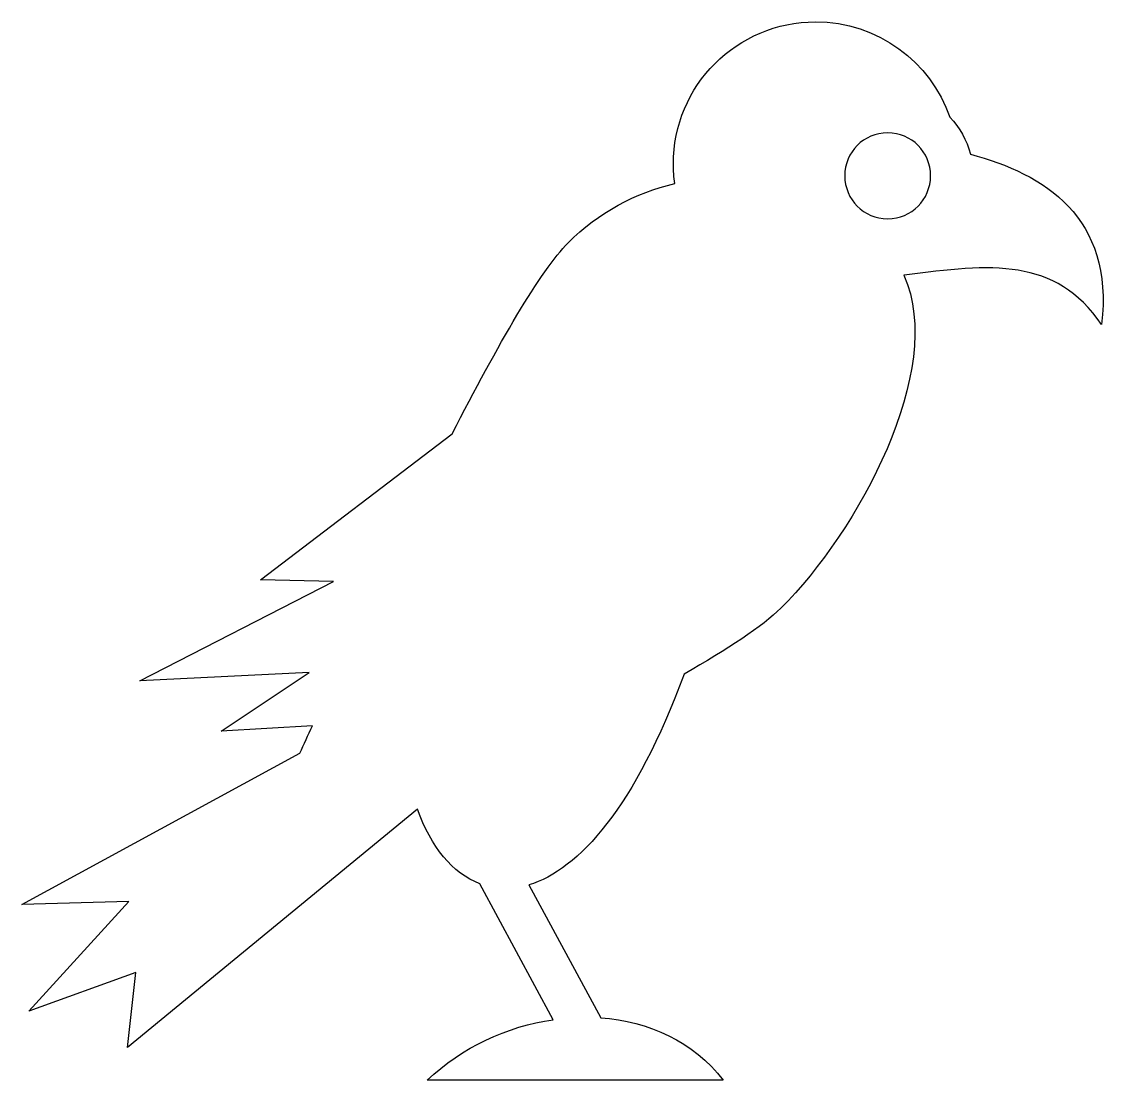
# Model space of a CAD drawing. Header units: centimetres. Extents: x -10.1 to 10, y -9.9 to 9.6.
import ezdxf

# ---------------------------------------------------------------- set-up
doc = ezdxf.new("R2010")
doc.units = ezdxf.units.CM
doc.header["$MEASUREMENT"] = 0
doc.layers.add('Layer 1', color=7, linetype='Continuous')

msp = doc.modelspace()

# ---------------------------------------------------------------- linework, layer by layer
at = {"layer": 'Layer 1'}
for points, knots in [([(4.5199, 9.61164), (3.0705, 9.61164), (1.89494, 8.43671), (1.89494, 6.98803), (1.89494, 6.98803), (1.89494, 6.8649), (1.90354, 6.74421), (1.91995, 6.6256), (1.91995, 6.6256), (1.20006, 6.4587), (0.5163, 6.0953), (-0.04474, 5.5345), (-0.04474, 5.5345), (-0.55295, 5.02654), (-1.34436, 3.649), (-2.18742, 2.0082), (-2.18742, 2.0082), (-2.18742, 2.0082), (-5.7243, -0.68649), (-5.7243, -0.68649), (-5.7243, -0.68649), (-5.7243, -0.68649), (-4.37366, -0.71685), (-4.37366, -0.71685), (-4.37366, -0.71685), (-4.37366, -0.71685), (-7.94605, -2.54719), (-7.94605, -2.54719), (-7.94605, -2.54719), (-7.94605, -2.54719), (-4.82427, -2.39699), (-4.82427, -2.39699), (-4.82427, -2.39699), (-4.82427, -2.39699), (-6.44512, -3.47885), (-6.44512, -3.47885), (-6.44512, -3.47885), (-6.44512, -3.47885), (-4.76498, -3.37871), (-4.76498, -3.37871), (-4.76498, -3.37871), (-4.84257, -3.54949), (-4.92058, -3.72301), (-4.99294, -3.88346), (-4.99294, -3.88346), (-4.99294, -3.88346), (-10.12428, -6.67709), (-10.12428, -6.67709), (-10.12428, -6.67709), (-10.12428, -6.67709), (-8.15293, -6.62299), (-8.15293, -6.62299), (-8.15293, -6.62299), (-8.15293, -6.62299), (-9.99381, -8.6484), (-9.99381, -8.6484), (-9.99381, -8.6484), (-9.99381, -8.6484), (-8.02246, -7.93028), (-8.02246, -7.93028), (-8.02246, -7.93028), (-8.02246, -7.93028), (-8.17532, -9.31647), (-8.17532, -9.31647), (-8.17532, -9.31647), (-8.17532, -9.31647), (-2.8226, -4.91919), (-2.8226, -4.91919), (-2.8226, -4.91919), (-2.58266, -5.61218), (-2.17722, -6.10432), (-1.67749, -6.29488), (-1.67749, -6.29488), (-1.67749, -6.29488), (-0.32289, -8.80261), (-0.32289, -8.80261), (-0.32289, -8.80261), (-1.17173, -8.9265), (-2.00758, -9.31061), (-2.64478, -9.9188), (-2.64478, -9.9188), (-2.64478, -9.9188), (2.81598, -9.91879), (2.81598, -9.91879), (2.81598, -9.91879), (2.26413, -9.2016), (1.43818, -8.83229), (0.55476, -8.76832), (0.55476, -8.76832), (0.55476, -8.76832), (-0.76957, -6.316), (-0.76957, -6.316), (-0.76957, -6.316), (0.14741, -6.03904), (1.19706, -4.87267), (2.09258, -2.42474), (2.09258, -2.42474), (2.89516, -1.97), (3.53991, -1.54786), (3.87945, -1.20845), (3.87945, -1.20845), (5.29925, 0.21076), (6.92735, 3.1728), (6.14994, 4.93487), (6.14994, 4.93487), (6.15019, 4.93512), (6.15099, 4.9347), (6.15121, 4.93487), (6.15121, 4.93487), (7.76683, 5.14972), (8.93742, 5.26863), (9.79612, 4.02699), (9.79612, 4.02699), (10.0272, 6.0072), (8.73897, 6.80434), (7.37543, 7.16977), (7.37543, 7.16977), (7.30729, 7.42818), (7.17555, 7.66162), (6.99718, 7.85108), (6.99718, 7.85108), (6.64019, 8.87576), (5.66678, 9.61159), (4.5199, 9.61159), (4.5199, 9.61159), (4.5199, 9.61159), (4.5199, 9.61164), (4.5199, 9.61164)], [0, 0, 0, 0, 0.03030303, 0.03030303, 0.03030303, 0.03030303, 0.06060606, 0.06060606, 0.06060606, 0.06060606, 0.09090909, 0.09090909, 0.09090909, 0.09090909, 0.12121212, 0.12121212, 0.12121212, 0.12121212, 0.15151515, 0.15151515, 0.15151515, 0.15151515, 0.18181818, 0.18181818, 0.18181818, 0.18181818, 0.21212121, 0.21212121, 0.21212121, 0.21212121, 0.24242424, 0.24242424, 0.24242424, 0.24242424, 0.27272727, 0.27272727, 0.27272727, 0.27272727, 0.3030303, 0.3030303, 0.3030303, 0.3030303, 0.33333333, 0.33333333, 0.33333333, 0.33333333, 0.36363636, 0.36363636, 0.36363636, 0.36363636, 0.39393939, 0.39393939, 0.39393939, 0.39393939, 0.42424242, 0.42424242, 0.42424242, 0.42424242, 0.45454545, 0.45454545, 0.45454545, 0.45454545, 0.48484848, 0.48484848, 0.48484848, 0.48484848, 0.51515152, 0.51515152, 0.51515152, 0.51515152, 0.54545455, 0.54545455, 0.54545455, 0.54545455, 0.57575758, 0.57575758, 0.57575758, 0.57575758, 0.60606061, 0.60606061, 0.60606061, 0.60606061, 0.63636364, 0.63636364, 0.63636364, 0.63636364, 0.66666667, 0.66666667, 0.66666667, 0.66666667, 0.6969697, 0.6969697, 0.6969697, 0.6969697, 0.72727273, 0.72727273, 0.72727273, 0.72727273, 0.75757576, 0.75757576, 0.75757576, 0.75757576, 0.78787879, 0.78787879, 0.78787879, 0.78787879, 0.81818182, 0.81818182, 0.81818182, 0.81818182, 0.84848485, 0.84848485, 0.84848485, 0.84848485, 0.87878788, 0.87878788, 0.87878788, 0.87878788, 0.90909091, 0.90909091, 0.90909091, 0.90909091, 0.93939394, 0.93939394, 0.93939394, 0.93939394, 1, 1, 1, 1]), ([(5.84946, 7.56257), (6.29155, 7.56257), (6.64011, 7.21258), (6.64011, 6.77066), (6.64011, 6.77066), (6.64011, 6.32866), (6.29151, 5.97862), (5.84946, 5.97862), (5.84946, 5.97862), (5.40746, 5.97862), (5.05755, 6.3287), (5.05755, 6.77062), (5.05755, 6.77062), (5.05755, 7.21254), (5.40742, 7.56262), (5.84946, 7.56262), (5.84946, 7.56262), (5.84946, 7.56262), (5.84946, 7.56257), (5.84946, 7.56257)], [0, 0, 0, 0, 0.16666667, 0.16666667, 0.16666667, 0.16666667, 0.33333333, 0.33333333, 0.33333333, 0.33333333, 0.5, 0.5, 0.5, 0.5, 0.66666667, 0.66666667, 0.66666667, 0.66666667, 1, 1, 1, 1])]:
    msp.add_open_spline(points, degree=3, knots=knots, dxfattribs=at)

doc.saveas('drawing.dxf')
